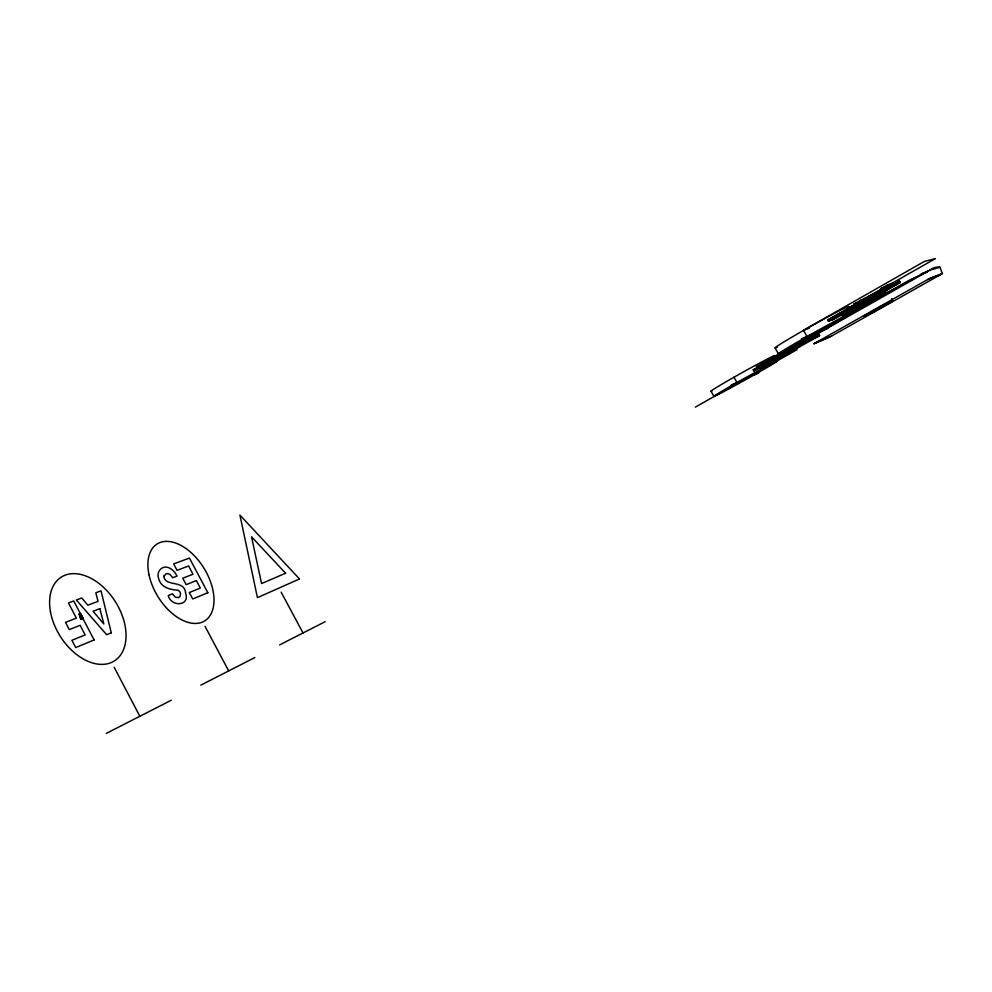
<?xml version="1.0" encoding="UTF-8"?>
<svg xmlns="http://www.w3.org/2000/svg" width="992" height="992" viewBox="0 0 992 992"><rect width="100%" height="100%" fill="white"/><g stroke="black" fill="none" stroke-linecap="round" stroke-linejoin="round"><path stroke-width="1.49" d="M815.486 334.403L809.484 338.371L929.988 270.109A1020.421 109.356 62.8 0 1 939.846 267.084L942.4 273.482L940.131 274.834M814.878 343.232L830.23 336.747M939.498 267.356L929.988 270.109L920.985 274.028L927.26 272.068M809.013 338.545L809.559 338.123L797.109 344.509L794.79 345.997L795.435 347.126L804.475 342.463L784.498 353.574M941.148 274.226L930.955 277.748M881.566 306.726L885.286 304.656L883.599 305.548M766.841 362.564L770.139 360.766L770.772 361.869L753.598 371.07L773.066 359.699M818.375 332.717L813.279 336.052A2085.779 1398.484 19.5 0 1 834.78 322.797M758.644 366.68L781.584 353.908M795.435 347.126L810.204 339.239L758.979 368.057L770.772 361.869M815.784 342.699L813.8 343.889L831.556 336.028M871.249 296.633L899.322 281.17L900.314 282.385L842.481 316.088L841.762 314.836L857.348 305.66M894.313 284.196L899.57 281.096M842.481 316.088L860.672 305.387L855.674 307.173L833.268 319.498L831.891 320.019L831.147 318.73M886.786 290.036L862.209 303.564L866.09 302.2L886.786 290.036L886.042 288.759M815.077 343.058L817.371 341.781M938.482 275.788L940.763 274.511M856.356 303.701L827.824 319.945L828.568 321.247L859.717 303.54L854.844 305.251L854.075 303.912L884.219 287.866M854.844 305.251L886.253 288.461L881.801 289.912L881.02 288.573L887.493 284.89L892.912 283.179L893.68 284.506L828.568 321.247M848.619 307.979L853.963 304.941M860.634 301.146L886.03 286.7M888.696 285.175L935.456 258.577L924.333 261.454L803.78 330.15L809.373 328.079M827.824 319.945L854.385 305.102M863.685 299.807L880.958 289.986M888.931 285.448L892.912 283.179M881.801 289.912L888.274 286.229L893.68 284.506M756.152 366.817L881.218 295.914L884.889 294.636M851.297 313.187L910.123 279.831L924.073 273.271A2085.779 1398.484 19.5 0 0 838.637 320.478M882.669 295.43L888.001 292.404L880.66 294.934L858.774 307.359L864.057 305.449M791.914 351.056L786.086 353.487L785.466 352.383L789.322 350.201M808.418 339.376L818.933 334.515L819.566 335.594L768.031 364.746L760.542 367.945L771.726 362.477L771.119 361.398L764.981 363.99M771.119 361.398L788.603 351.49M791.752 348.998L808.914 339.996M771.379 361.435L775.347 359.191M777.988 357.69L781.944 355.446M814.978 336.759L818.933 334.515M786.086 353.487L796.973 348.192L796.353 347.101M807.116 340.12L807.748 341.223L819.566 335.594M695.33 407.129L797.035 349.643M817.036 341.942L929.975 278.231M892.949 300.96L871.596 312.988L863.821 316.101L885.744 303.738L892.949 300.96L891.535 298.518M938.742 275.664L831.246 336.226M798.535 344.509L783.854 352.445M927.694 279.533L942.4 273.482M883.252 305.846L881.578 306.739M880.239 307.855C875.254 310.508 885.583 304.916 880.574 307.57M832.486 317.986L845.854 310.62M848.52 309.157L857.882 303.998M860.56 302.523L868.583 298.108M831.891 320.019L900.314 282.385M795.212 346.568L752.965 369.954L755.321 368.9M765.737 363.159L758.706 366.829M759.376 366.792L762.637 365.044M776.228 358.211L782.217 355.024M106.243 733.423L171.306 700.216M200.855 685.125L254.87 657.547M279.608 644.924L325.165 621.674M731.116 385.094L736.982 382.528L733.981 377.233M753.511 375.274L758.756 372.98M785.466 352.383L787.797 351.416M807.748 341.223L813.304 338.954M801.412 338.768L807.042 336.548L803.532 330.423M822.777 330.361L827.725 328.414M80.712 618.648L82.77 617.842M80.067 616.243L81.617 615.648M82.001 616.379L79.943 617.173L81.084 619.38L83.154 618.574L80.476 613.453L78.926 614.048L81.604 619.169M80.327 617.904L82.386 617.111M79.31 614.78L80.848 614.184M79.682 615.511L81.232 614.916M841.762 314.836L843.101 314.352L843.808 315.592M865.818 304.581L861.874 306.007L885.124 293.644M854.075 303.912L857.733 302.647M881.02 288.573L884.368 287.494M899.322 281.17L900.066 282.46M887.493 284.89L888.274 286.229M865.235 298.654L865.991 299.981M865.371 300.936L866.09 302.2M860.448 300.278L861.217 301.618M847.986 306.726L849.375 309.144M829.138 319.461L829.882 320.763M812.324 337.168L812.956 338.272M797.109 344.509L797.754 345.65M775.037 347.87L778.435 353.834M711.004 391.195L713.93 396.366M281.158 592.15L303.006 632.983M205.059 626.386L228.668 670.927M114.179 667.281L139.835 716.274M79.955 613.651L82.634 618.772M79.434 613.85L82.125 618.971M773.128 356.835A36.171 1.017 -29.2 0 0 735.928 376.129L732.022 378.336A36.171 1.017 -29.2 0 0 712.281 390.774M848.048 307.284A42.21 1.352 -29.3 0 1 846.908 308.103M777.468 347.076A42.21 1.352 -29.3 0 1 801.226 331.737L805.839 329.108A42.21 1.352 -29.3 0 1 848.619 306.764M809.484 338.371A969.32 172.124 65.1 0 1 811.865 336.759M163.841 576.191C165.032 587.5 184.686 579.266 185.591 593.08C190.365 606.447 170.897 607.067 168.256 595.547L172.484 593.861L175.386 597.246L178.659 597.581L179.936 596.651L180.544 593.774A3.298 1.984 58.7 0 0 177.853 590.166C169.892 589.732 160.692 587.388 158.608 578.373C156.166 572.458 161.522 565.242 167.995 567.461A11.929 7.18 58.1 0 1 175.15 572.954L177.084 576.042L172.757 577.716L169.694 574.256L167.896 573.612L166.073 573.81L163.841 576.191M874.894 310.149L878.528 308.14L874.894 310.149M809.348 335.234L804.723 337.863A42.222 1.166 -29.2 0 0 779.29 353.648A42.222 1.166 -29.2 0 0 820.57 331.613L824.997 329.108A42.222 1.166 -29.2 0 0 851.297 312.827A42.222 1.166 -29.2 0 0 809.348 335.234M738.928 381.424L735.035 383.631A36.183 0.88 -29.1 0 0 715.021 395.982A36.183 0.88 -29.1 0 0 751.638 376.34L755.396 374.207A36.183 0.88 -29.1 0 0 776.042 361.497A36.183 0.88 -29.1 0 0 738.928 381.424M299.497 578.968L257.436 597.643L239.915 515.084L299.497 578.968M285.597 573.215L261.566 583.556L251.522 536.784L285.597 573.215M94.116 639.927L75.702 647.565L71.908 640.311L85.176 634.917L80.141 625.307L69.291 629.598L65.522 622.368L76.396 618.152L68.436 602.925L73.718 600.966L94.116 639.927M111.265 632.809L106.665 634.719L76.334 599.999L81.753 597.978L87.866 605.207L98.047 601.338L95.815 592.77L101.035 590.835L111.265 632.809M207.836 592.72L192.708 598.994L189.286 592.546L200.322 588.058L196.366 580.593L186.174 584.648L182.764 578.212L192.994 574.232L188.604 565.973L177.084 570.338L173.674 563.915L189.435 558.074L207.836 592.72M99.857 608.654L93.087 611.27L103.838 623.993L99.857 608.654M148.998 574.74A45.21 27.044 58.4 0 0 204.228 621.178A45.21 27.044 58.4 0 0 189.608 551.341A45.21 27.044 58.4 0 0 148.998 574.74M50.443 611.63A49.612 32.538 57.6 0 0 113.448 661.478A49.612 32.538 57.6 0 0 99.584 583.941A49.612 32.538 57.6 0 0 50.443 611.63"/></g></svg>
